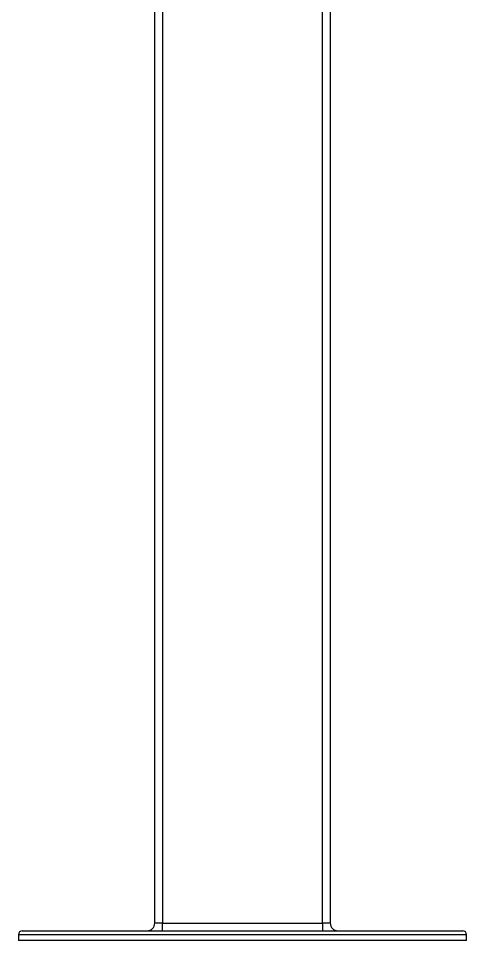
# Model space of a CAD drawing. Header units: millimetres. Extents: x -6549 to -609, y -17178 to -12978.
# Drawn here: x -3614.6 to -3499.6, y -14510.9 to -14274.5 of the extents above; entities that cross this region are included whole.
import ezdxf

# ---------------------------------------------------------------- set-up
doc = ezdxf.new("R2010")
doc.units = ezdxf.units.MM

# ---------------------------------------------------------------- blocks, each defined once
blk = doc.blocks.new('bok')
for p, q in [((-7872.73, -15417.95), (-7872.73, -14566.95)), ((-7870.73, -14566.95), (-7870.73, -15417.95)), ((-7829.73, -15417.95), (-7829.73, -14566.95)), ((-7827.73, -14566.95), (-7827.73, -15417.95)), ((-7870.73, -15417.95), (-7872.73, -15417.95)), ((-7870.73, -15419.95), (-7870.73, -15417.95)), ((-7870.73, -15417.95), (-7829.73, -15417.95)), ((-7827.73, -15417.95), (-7829.73, -15417.95)), ((-7829.73, -15417.95), (-7829.73, -15419.95)), ((-7906.73, -15419.95), (-7793.73, -15419.95)), ((-7907.73, -15420.95), (-7907.73, -15422.45)), ((-7792.73, -15420.95), (-7907.73, -15420.95)), ((-7792.73, -15422.45), (-7907.73, -15422.45)), ((-7792.73, -15422.45), (-7792.73, -15420.95))]:
    blk.add_line(p, q)
for centre, radius, start, end in [((-7874.73, -15417.95), 2, 270, 0), ((-7825.73, -15417.95), 2, 180, 270), ((-7906.73, -15420.95), 1, 90, 180), ((-7793.73, -15420.95), 1, 0, 90)]:
    blk.add_arc(centre, radius, start, end)

msp = doc.modelspace()

# ---------------------------------------------------------------- block references
msp.add_blockref('bok', (4293.12, 911.52))

doc.saveas('drawing.dxf')
